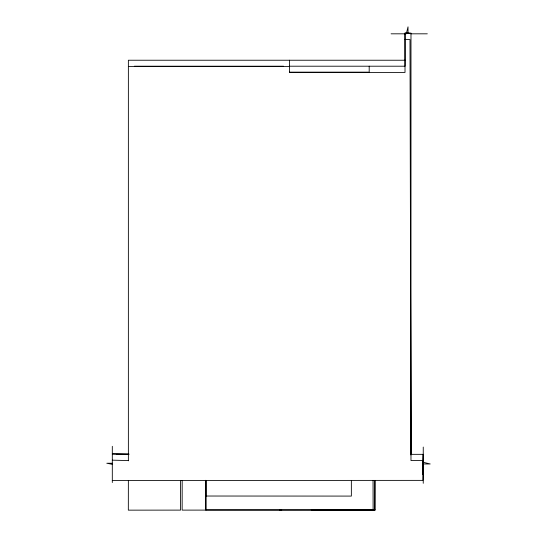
<?xml version="1.0" encoding="UTF-8"?>
<svg xmlns="http://www.w3.org/2000/svg" width="537" height="537" viewBox="0 0 537 537"><rect width="100%" height="100%" fill="white"/><g stroke="black" fill="none" stroke-linecap="round" stroke-linejoin="round"><path stroke-width="0.81" d="M180.586 480.393L180.56 510.116L128.33 510.15L128.363 480.427M375.168 480.353L375.135 510.002L182.15 510.116L182.184 480.393M205.913 480.38L205.879 510.103M373.047 480.42L373.114 509.982L372.685 510.049L374.678 510.043L374.705 480.4M422.941 474.131L423.243 454.336L423.284 474.245M422.901 474.131L423.284 454.336L410.986 454.336L410.537 261.459M406.308 33.818L408.019 26.85L408.019 33.489M374.678 510.043L375.135 510.002M405.012 33.361L409.999 33.361L405.012 33.093L405.012 72.448L289.571 72.448L289.571 60.231M391.084 33.818L405.509 33.818M410.745 33.818L427.318 33.818M405.12 60.231L128.37 60.231L128.37 460.833M134.344 66.205L283.59 66.205M289.571 66.205L405.052 66.205L405.012 33.093L410.986 33.093L410.986 454.967M128.37 66.474L289.571 66.474M289.571 72.146L369.194 72.146L369.194 66.205M116.475 454.336L128.967 454.336M112.616 463.243L106.789 463.243L112.307 464.31M422.74 463.968L430.211 463.968L423.243 462.29M112.307 480.487L422.901 480.373L423.243 460.578L410.986 460.578L409.999 39.604L405.012 39.335M311.238 509.882L373.114 509.928M373.114 509.949L205.879 509.861L205.812 480.293M128.967 453.987L112.307 453.919L128.37 454.336M112.307 460.162L128.37 460.578M281.717 510.056L279.73 510.056M351.352 480.649L351.366 496.087L205.933 496.027L205.919 480.588M423.243 447.066L423.243 483.3M112.307 446.307L112.307 482.541"/></g></svg>
